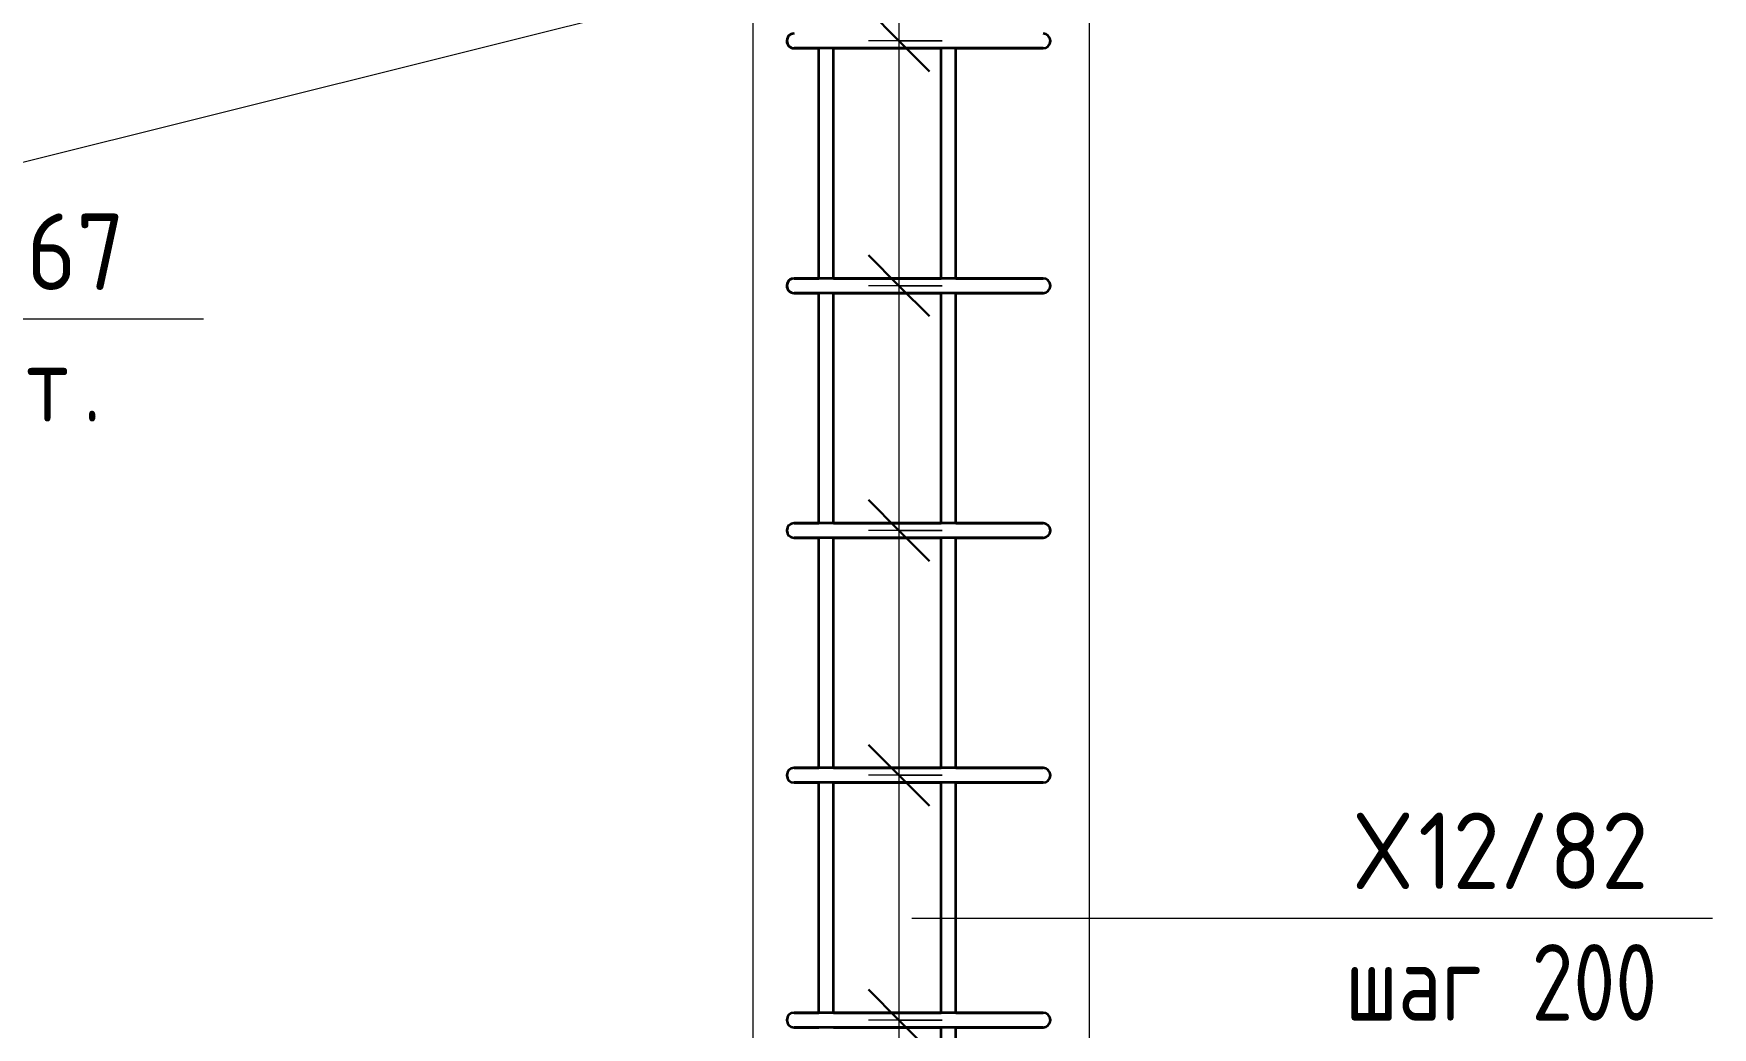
# Model space of a CAD drawing. Header units: millimetres. Extents: x -39709 to 12452, y -4989 to 80275.
# Drawn here: x 7474 to 8846, y 994 to 1806 of the extents above; entities that cross this region are included whole.
import ezdxf

# ---------------------------------------------------------------- set-up
doc = ezdxf.new("R2010")
doc.units = ezdxf.units.MM
for name, color, linetype, lineweight in [('AA_Dim', 7, 'Continuous', 9), ('AA_Dim-25', 7, 'Continuous', 9), ('AA_Vinoska', 7, 'Continuous', 9), ('AF_Okno', 7, 'Continuous', 20), ('AF_Stena_Опалубка', 253, 'Continuous', 20), ('KR_Armatura_Tonkie', 7, 'Continuous', 20)]:
    doc.layers.add(name, color=color, linetype=linetype, lineweight=lineweight)
doc.styles.add('ISOCPEUR_6', font='isocpeur.TTF', dxfattribs={"width": 0.9, "height": 62.5})
doc.styles.add('ISOCPEUR_7', font='isocpeur.TTF', dxfattribs={"width": 0.8, "height": 62.5})
doc.dimstyles.new('10_Раскладка_арматуры_с_засечками', dxfattribs={"dimscale": 304.8, "dimtxt": 0.18, "dimasz": 0.164042, "dimexe": 0.082021, "dimexo": 0, "dimgap": 0, "dimtad": 1, "dimdec": 3, "dimrnd": 0.001, "dimdsep": 46, "dimtxsty": 'ISOCPEUR_7', "dimblk1": 'OBLIQUE', "dimblk2": 'OBLIQUE', "dimsah": 1, "dimcen": 0.09, "dimdle": 0.082021, "dimazin": 0, "dimtfac": 1, "dimtdec": 4, "dimtix": 1, "dimtmove": 0, "dimatfit": 3, "dimfxl": 1, "dimtvp": 1, "dimtolj": 1, "dimtzin": 0, "dimlwd": 18, "dimlwe": 18, "dimarcsym": 2})

# ---------------------------------------------------------------- blocks, each defined once
blk = doc.blocks.new('231_Отверстие прямоугольное в стене _Окно_Стена_ - Отверстие прямоугольное с обрамлением-4131200-Схема обрамления отверстия в стене 1200х1500')
at = {"layer": 'AF_Okno', "lineweight": 9}
for p, q in [((77539.956293, 1610), (78499.956293, 1850)), ((77299.956293, 350), (77539.956293, 1610))]:
    blk.add_line(p, q, dxfattribs=at)
blk = doc.blocks.new('231_Отверстие прямоугольное в стене _Окно_Стена_ - Отверстие прямоугольное с обрамлением-V44-Схема обрамления отверстия в стене 1200х1500')
at = {"layer": 'AF_Okno', "lineweight": 9}
for p, q in [((77539.956293, 1610), (78499.956293, 1850)), ((77299.956293, 350), (77539.956293, 1610))]:
    blk.add_line(p, q, dxfattribs=at)
blk = doc.blocks.new('042_М_Арматуры - Диам длина поз _ Комментарий-3662934-Схема обрамления отверстия в стене 1200х1500')
at = {"layer": 'AA_Vinoska'}
blk.add_line((78958.9, -255), (79308.9, -255), dxfattribs=at)
blk = doc.blocks.new('DIMBLOCK143-Схема обрамления отверстия в стене 1200х1500')
at = {"layer": 'AA_Dim-25', "lineweight": 30}
for p, q in [((8181.2, 1800), (8156.2, 1825)), ((8181.2, 1800), (8206.2, 1775)), ((8181.2, 1600), (8156.2, 1625)), ((8181.2, 1600), (8206.2, 1575))]:
    blk.add_line(p, q, dxfattribs=at)
at = {"layer": 'AA_Dim-25', "lineweight": 18}
for p, q in [((8181.2, 1825), (8181.2, 1600)), ((8216.5, 1800), (8156.2, 1800)), ((8181.2, 1800), (8216.5, 1800)), ((8216.5, 1600), (8156.2, 1600)), ((8181.2, 1600), (8216.5, 1600))]:
    blk.add_line(p, q, dxfattribs=at)
blk = doc.blocks.new('_Oblique')
at = {"color": 0, "linetype": 'ByBlock', "lineweight": -2}
blk.add_line((-0.5, -0.5), (0.5, 0.5), dxfattribs=at)
blk = doc.blocks.new('DIMBLOCK144-Схема обрамления отверстия в стене 1200х1500')
at = {"layer": 'AA_Dim-25', "lineweight": 30}
for p, q in [((8181.2, 1600), (8156.2, 1625)), ((8181.2, 1600), (8206.2, 1575)), ((8181.2, 1400), (8156.2, 1425)), ((8181.2, 1400), (8206.2, 1375))]:
    blk.add_line(p, q, dxfattribs=at)
at = {"layer": 'AA_Dim-25', "lineweight": 18}
for p, q in [((8216.5, 1600), (8156.2, 1600)), ((8181.2, 1600), (8181.2, 1400)), ((8181.2, 1600), (8216.5, 1600)), ((8216.5, 1400), (8156.2, 1400)), ((8181.2, 1400), (8216.5, 1400))]:
    blk.add_line(p, q, dxfattribs=at)
blk = doc.blocks.new('DIMBLOCK145-Схема обрамления отверстия в стене 1200х1500')
at = {"layer": 'AA_Dim-25', "lineweight": 30}
for p, q in [((8181.2, 1400), (8156.2, 1425)), ((8181.2, 1400), (8206.2, 1375)), ((8181.2, 1200), (8156.2, 1225)), ((8181.2, 1200), (8206.2, 1175))]:
    blk.add_line(p, q, dxfattribs=at)
at = {"layer": 'AA_Dim-25', "lineweight": 18}
for p, q in [((8216.5, 1400), (8156.2, 1400)), ((8181.2, 1400), (8181.2, 1200)), ((8181.2, 1400), (8216.5, 1400)), ((8216.5, 1200), (8156.2, 1200)), ((8181.2, 1200), (8216.5, 1200))]:
    blk.add_line(p, q, dxfattribs=at)
blk = doc.blocks.new('DIMBLOCK146-Схема обрамления отверстия в стене 1200х1500')
at = {"layer": 'AA_Dim-25', "lineweight": 30}
for p, q in [((8181.2, 1200), (8156.2, 1225)), ((8181.2, 1200), (8206.2, 1175)), ((8181.2, 1000), (8156.2, 1025)), ((8181.2, 1000), (8206.2, 975))]:
    blk.add_line(p, q, dxfattribs=at)
at = {"layer": 'AA_Dim-25', "lineweight": 18}
for p, q in [((8216.5, 1200), (8156.2, 1200)), ((8181.2, 1200), (8181.2, 1000)), ((8181.2, 1200), (8216.5, 1200)), ((8216.5, 1000), (8156.2, 1000)), ((8181.2, 1000), (8216.5, 1000))]:
    blk.add_line(p, q, dxfattribs=at)
blk = doc.blocks.new('DIMBLOCK147-Схема обрамления отверстия в стене 1200х1500')
at = {"layer": 'AA_Dim-25', "lineweight": 30}
for p, q in [((8181.2, 1000), (8156.2, 1025)), ((8181.2, 1000), (8206.2, 975)), ((8181.2, 800), (8156.2, 825)), ((8181.2, 800), (8206.2, 775))]:
    blk.add_line(p, q, dxfattribs=at)
at = {"layer": 'AA_Dim-25', "lineweight": 18}
for p, q in [((8216.5, 1000), (8156.2, 1000)), ((8181.2, 1000), (8181.2, 800)), ((8181.2, 1000), (8216.5, 1000)), ((8216.5, 800), (8156.2, 800)), ((8181.2, 800), (8216.5, 800))]:
    blk.add_line(p, q, dxfattribs=at)

msp = doc.modelspace()

# ---------------------------------------------------------------- linework, layer by layer
at = {"layer": 'AA_Vinoska'}
msp.add_line((8191.7298, 1083.2991), (8495.6271, 1083.2991), dxfattribs=at)
at = {"layer": 'AF_Stena_Опалубка'}
for p, q in [((8336.858, -489.4495), (8336.858, 2640.8289)), ((8061.858, 1850), (8061.858, 350))]:
    msp.add_line(p, q, dxfattribs=at)
at = {"layer": 'KR_Armatura_Tonkie', "lineweight": 35}
for p, q in [((8157.0302, 1794), (8095.5743, 1794)), ((8095.5743, 1794), (8115.762, 1794)), ((8131.5743, 1794), (8095.5743, 1794)), ((8095.5743, 1794), (8106.1185, 1794)), ((8106.1185, 1794), (8115.858, 1794)), ((8115.858, 1606), (8115.858, 1794)), ((8115.858, 1606), (8115.858, 1794)), ((8127.822, 1794), (8131.5743, 1794)), ((8127.858, 1794), (8143.284, 1794)), ((8127.858, 1606), (8127.858, 1794)), ((8127.858, 1606), (8127.858, 1794)), ((8131.5743, 1794), (8215.608, 1794)), ((8262.9377, 1794), (8131.5743, 1794)), ((8194.1957, 1794), (8157.0302, 1794)), ((8215.608, 1606), (8215.608, 1794)), ((8215.608, 1606), (8215.608, 1794)), ((8227.608, 1794), (8262.9377, 1794)), ((8227.608, 1606), (8227.608, 1794)), ((8227.608, 1606), (8227.608, 1794)), ((8262.9377, 1794), (8298.9377, 1794)), ((8298.9377, 1794), (8262.9377, 1794)), ((8157.0302, 1606), (8095.5743, 1606)), ((8095.5743, 1606), (8115.762, 1606)), ((8106.1185, 1606), (8106.1185, 1606)), ((8131.5743, 1606), (8106.1185, 1606)), ((8106.1185, 1606), (8115.858, 1606)), ((8127.822, 1606), (8131.5743, 1606)), ((8127.858, 1606), (8143.284, 1606)), ((8131.5743, 1606), (8215.608, 1606)), ((8262.9377, 1606), (8131.5743, 1606)), ((8194.1957, 1606), (8157.0302, 1606)), ((8227.608, 1606), (8262.9377, 1606)), ((8262.9377, 1606), (8298.9377, 1606)), ((8298.9377, 1606), (8262.9377, 1606)), ((8157.0302, 1594), (8095.5743, 1594)), ((8095.5743, 1594), (8115.762, 1594)), ((8131.5743, 1594), (8095.5743, 1594)), ((8095.5743, 1594), (8106.1185, 1594)), ((8106.1185, 1594), (8115.858, 1594)), ((8115.858, 1406), (8115.858, 1594)), ((8115.858, 1406), (8115.858, 1594)), ((8127.822, 1594), (8131.5743, 1594)), ((8127.858, 1594), (8143.284, 1594)), ((8127.858, 1406), (8127.858, 1594)), ((8127.858, 1406), (8127.858, 1594)), ((8131.5743, 1594), (8215.608, 1594)), ((8262.9377, 1594), (8131.5743, 1594)), ((8194.1957, 1594), (8157.0302, 1594)), ((8215.608, 1406), (8215.608, 1594)), ((8215.608, 1406), (8215.608, 1594)), ((8227.608, 1594), (8262.9377, 1594)), ((8227.608, 1406), (8227.608, 1594)), ((8227.608, 1406), (8227.608, 1594)), ((8262.9377, 1594), (8298.9377, 1594)), ((8298.9377, 1594), (8262.9377, 1594)), ((8157.0302, 1406), (8095.5743, 1406)), ((8095.5743, 1406), (8115.762, 1406)), ((8106.1185, 1406), (8106.1185, 1406)), ((8131.5743, 1406), (8106.1185, 1406)), ((8106.1185, 1406), (8115.858, 1406)), ((8127.822, 1406), (8131.5743, 1406)), ((8127.858, 1406), (8143.284, 1406)), ((8131.5743, 1406), (8215.608, 1406)), ((8262.9377, 1406), (8131.5743, 1406)), ((8194.1957, 1406), (8157.0302, 1406)), ((8227.608, 1406), (8262.9377, 1406)), ((8262.9377, 1406), (8298.9377, 1406)), ((8298.9377, 1406), (8262.9377, 1406)), ((8157.0302, 1394), (8095.5743, 1394)), ((8095.5743, 1394), (8115.762, 1394)), ((8131.5743, 1394), (8095.5743, 1394)), ((8095.5743, 1394), (8106.1185, 1394)), ((8106.1185, 1394), (8115.858, 1394)), ((8115.858, 1206), (8115.858, 1394)), ((8115.858, 1206), (8115.858, 1394)), ((8127.822, 1394), (8131.5743, 1394)), ((8127.858, 1394), (8143.284, 1394)), ((8127.858, 1206), (8127.858, 1394)), ((8127.858, 1206), (8127.858, 1394)), ((8131.5743, 1394), (8215.608, 1394)), ((8262.9377, 1394), (8131.5743, 1394)), ((8194.1957, 1394), (8157.0302, 1394)), ((8215.608, 1206), (8215.608, 1394)), ((8215.608, 1206), (8215.608, 1394)), ((8227.608, 1394), (8262.9377, 1394)), ((8227.608, 1206), (8227.608, 1394)), ((8227.608, 1206), (8227.608, 1394)), ((8262.9377, 1394), (8298.9377, 1394)), ((8298.9377, 1394), (8262.9377, 1394)), ((8157.0302, 1206), (8095.5743, 1206)), ((8095.5743, 1206), (8115.762, 1206)), ((8157.0302, 1194), (8095.5743, 1194)), ((8095.5743, 1194), (8115.762, 1194)), ((8131.5743, 1194), (8095.5743, 1194)), ((8095.5743, 1194), (8106.1185, 1194)), ((8106.1185, 1206), (8106.1185, 1206)), ((8131.5743, 1206), (8106.1185, 1206)), ((8106.1185, 1206), (8115.858, 1206)), ((8106.1185, 1194), (8115.858, 1194)), ((8115.858, 1006), (8115.858, 1194)), ((8115.858, 1006), (8115.858, 1194)), ((8127.822, 1206), (8131.5743, 1206)), ((8127.822, 1194), (8131.5743, 1194)), ((8127.858, 1206), (8143.284, 1206)), ((8127.858, 1194), (8143.284, 1194)), ((8127.858, 1006), (8127.858, 1194)), ((8127.858, 1006), (8127.858, 1194)), ((8131.5743, 1206), (8215.608, 1206)), ((8262.9377, 1206), (8131.5743, 1206)), ((8131.5743, 1194), (8215.608, 1194)), ((8262.9377, 1194), (8131.5743, 1194)), ((8194.1957, 1206), (8157.0302, 1206)), ((8194.1957, 1194), (8157.0302, 1194)), ((8215.608, 1006), (8215.608, 1194)), ((8215.608, 1006), (8215.608, 1194)), ((8227.608, 1206), (8262.9377, 1206)), ((8227.608, 1194), (8262.9377, 1194)), ((8227.608, 1006), (8227.608, 1194)), ((8227.608, 1006), (8227.608, 1194)), ((8262.9377, 1206), (8298.9377, 1206)), ((8298.9377, 1206), (8262.9377, 1206)), ((8262.9377, 1194), (8298.9377, 1194)), ((8298.9377, 1194), (8262.9377, 1194)), ((8157.0302, 1006), (8095.5743, 1006)), ((8095.5743, 1006), (8115.762, 1006)), ((8106.1185, 1006), (8106.1185, 1006)), ((8131.5743, 1006), (8106.1185, 1006)), ((8106.1185, 1006), (8115.858, 1006)), ((8127.822, 1006), (8131.5743, 1006)), ((8127.858, 1006), (8143.284, 1006)), ((8131.5743, 1006), (8215.608, 1006)), ((8262.9377, 1006), (8131.5743, 1006)), ((8194.1957, 1006), (8157.0302, 1006)), ((8227.608, 1006), (8262.9377, 1006)), ((8262.9377, 1006), (8298.9377, 1006)), ((8298.9377, 1006), (8262.9377, 1006)), ((8157.0302, 994), (8095.5743, 994)), ((8095.5743, 994), (8115.762, 994)), ((8131.5743, 994), (8095.5743, 994)), ((8095.5743, 994), (8106.1185, 994)), ((8106.1185, 994), (8115.858, 994)), ((8127.822, 994), (8131.5743, 994)), ((8127.858, 994), (8143.284, 994)), ((8131.5743, 994), (8215.608, 994)), ((8262.9377, 994), (8131.5743, 994)), ((8194.1957, 994), (8157.0302, 994)), ((8215.608, 806), (8215.608, 994)), ((8215.608, 806), (8215.608, 994)), ((8227.608, 994), (8262.9377, 994)), ((8227.608, 806), (8227.608, 994)), ((8227.608, 806), (8227.608, 994)), ((8262.9377, 994), (8298.9377, 994)), ((8298.9377, 994), (8262.9377, 994))]:
    msp.add_line(p, q, dxfattribs=at)
for centre, start, end in [((8095.5743, 1800), 90, 270), ((8095.5743, 1800), 90, 208.7453566), ((8095.5743, 1800), 90, 270), ((8095.5743, 1800), 210, 270), ((8298.9377, 1800), 270, 90), ((8298.9377, 1800), 270, 90), ((8095.5743, 1600), 90, 270), ((8095.5743, 1600), 90, 270), ((8095.5743, 1600), 90, 165), ((8298.9377, 1600), 270, 90), ((8298.9377, 1600), 270, 90), ((8095.5743, 1600), 165.7174115, 270), ((8095.5743, 1400), 90, 270), ((8095.5743, 1400), 90, 270), ((8095.5743, 1400), 90, 270), ((8298.9377, 1400), 270, 90), ((8298.9377, 1400), 270, 90), ((8095.5743, 1200), 90, 270), ((8095.5743, 1200), 90, 270), ((8095.5743, 1200), 90, 270), ((8298.9377, 1200), 270, 90), ((8298.9377, 1200), 270, 90), ((8095.5743, 1000), 90, 270), ((8095.5743, 1000), 90, 270), ((8095.5743, 1000), 90, 270), ((8298.9377, 1000), 270, 90), ((8298.9377, 1000), 270, 90)]:
    msp.add_arc(centre, 6, start, end, dxfattribs=at)

# ---------------------------------------------------------------- block references
at = {"layer": 'AA_Vinoska'}
for p in [(-71695.8073, 1827.8293), (-70463.2243, 1338.3478)]:
    msp.add_blockref('042_М_Арматуры - Диам длина поз _ Комментарий-3662934-Схема обрамления отверстия в стене 1200х1500', p, dxfattribs=at)
at = {"layer": 'AF_Okno'}
for name in ['231_Отверстие прямоугольное в стене _Окно_Стена_ - Отверстие прямоугольное с обрамлением-4131200-Схема обрамления отверстия в стене 1200х1500', '231_Отверстие прямоугольное в стене _Окно_Стена_ - Отверстие прямоугольное с обрамлением-V44-Схема обрамления отверстия в стене 1200х1500']:
    msp.add_blockref(name, (-70438.0983, 0), dxfattribs=at)

# ---------------------------------------------------------------- texts
at = {"layer": 'AA_Vinoska', "char_height": 62.5, "attachment_point": 1}
for s, insert, width, style in [('12/167', (7333.4351, 1659.0369), 263.354344, 'ISOCPEUR_6'), ('шт', (7424.8997, 1551.5606), 109.0295, 'ISOCPEUR_7'), ('\\fISOCPEUR|b0|i0|c204|p34|;\\W.8;.', (7514.8581, 1551.5606), 17.637125, 'ISOCPEUR_7'), ('\\fISOCPEUR|b0|i0|c204|p34|;\\W.9;Х', (8554.7681, 1169.5554), 61.329094, 'ISOCPEUR_6'), ('12/82', (8605.3697, 1169.5554), 229.082203, 'ISOCPEUR_6'), (' 200', (8666.0536, 1062.0791), 166.751, 'ISOCPEUR_7'), ('шаг', (8545.6681, 1062.0791), 145.907125, 'ISOCPEUR_7')]:
    msp.add_mtext(s, dxfattribs=dict(at, insert=insert, width=width, style=style))

# ---------------------------------------------------------------- dimensions: what is measured, and where the dimension line sits
at = {"layer": 'AA_Dim', "lineweight": 18}
for base, p1, p2, picture, middle in [((8181.1849, 1600), (8216.5402, 1800), (8216.5402, 1600), 'DIMBLOCK143-Схема обрамления отверстия в стене 1200х1500', (8149.9349, 1700)), ((8181.1849, 1400), (8216.5402, 1600), (8216.5402, 1400), 'DIMBLOCK144-Схема обрамления отверстия в стене 1200х1500', (8149.9349, 1500)), ((8181.1849, 1200), (8216.5402, 1400), (8216.5402, 1200), 'DIMBLOCK145-Схема обрамления отверстия в стене 1200х1500', (8149.9349, 1300)), ((8181.1849, 1000), (8216.5402, 1200), (8216.5402, 1000), 'DIMBLOCK146-Схема обрамления отверстия в стене 1200х1500', (8149.9349, 1100)), ((8181.1849, 800), (8216.5402, 1000), (8216.5402, 800), 'DIMBLOCK147-Схема обрамления отверстия в стене 1200х1500', (8149.9349, 900))]:
    dim = msp.add_linear_dim(base=base, p1=p1, p2=p2, angle=90, dimstyle='10_Раскладка_арматуры_с_засечками', override={"dimpost": '<>', "dimfxl": 200}, dxfattribs=at)
    dim.commit()
    dim.dimension.update_dxf_attribs({"geometry": picture, "text_midpoint": middle})

doc.saveas('drawing.dxf')
